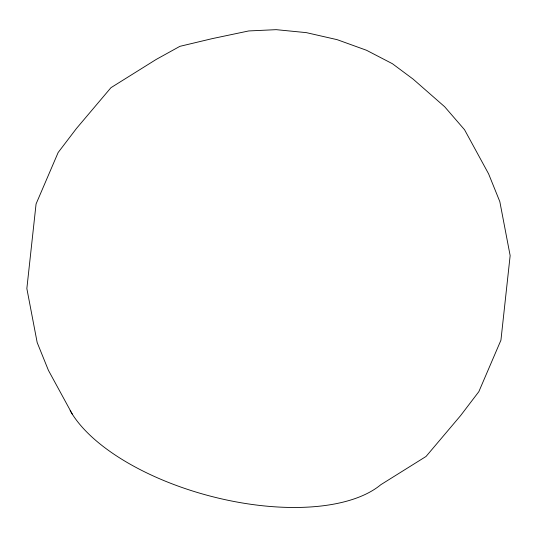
<?xml version="1.0" encoding="UTF-8"?>
<svg xmlns="http://www.w3.org/2000/svg" width="537" height="537" viewBox="0 0 537 537"><rect width="100%" height="100%" fill="white"/><g stroke="black" fill="none" stroke-linecap="round" stroke-linejoin="round"><path stroke-width="0.81" d="M72.441 414.396L48.411 370.322L37.174 342.519L26.85 288.544L36.066 203.966L58.15 152.508L76.422 128.524L110.958 87.685L156.227 59.419L179.888 46.343L212.229 38.63L248.745 30.945L276.193 29.663L306.338 32.636L337.142 39.664L366.496 50.263L392.406 63.715L413.101 79.107L444.663 106.742L464.559 129.759L488.589 173.834L499.826 201.637L510.15 255.612L500.934 340.19L478.85 391.648L460.578 415.631L426.042 456.463L380.773 484.736A171.504 79.523 14.8 0 1 217.854 498A171.504 79.523 14.8 0 1 70.152 410.577"/></g></svg>
